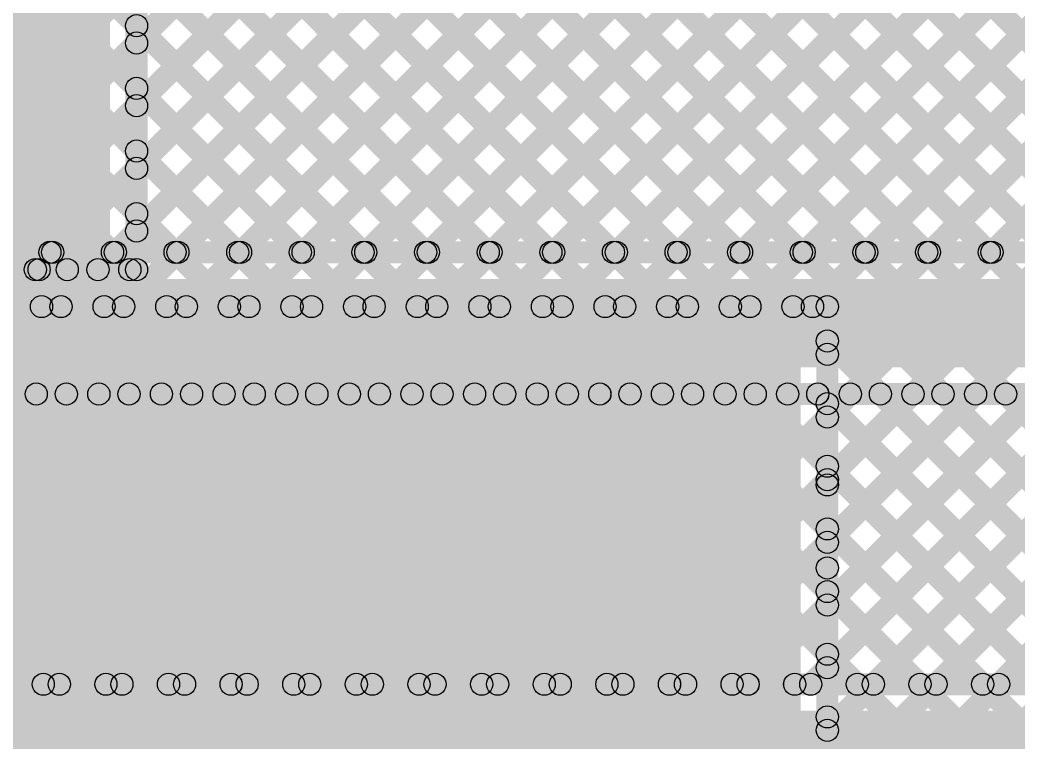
# Model space of a CAD drawing. Header units: millimetres. Extents: x -0.08 to 5.25, y -0.08 to 2.73.
# Drawn here: x 2.9723 to 3.4231, y 1.7229 to 2.0489 of the extents above; entities that cross this region are included whole.
import ezdxf

# ---------------------------------------------------------------- set-up
doc = ezdxf.new("R2010")
doc.units = ezdxf.units.MM
doc.header["$MEASUREMENT"] = 0
doc.layers.add('BottomLayer', color=5, linetype='Continuous')
doc.layers.add('TopLayer', color=1, linetype='Continuous')

msp = doc.modelspace()

# ---------------------------------------------------------------- hatches: boundary and pattern name
at = {"layer": 'BottomLayer'}
for points in [[(2.90886, 2.46646), (2.91593, 2.47354), (3.44193, 1.94754), (3.43486, 1.94046)], [(2.93715, 2.46646), (2.94422, 2.47354), (3.47022, 1.94754), (3.46315, 1.94046)], [(2.90951, 2.43753), (2.91658, 2.44461), (3.41365, 1.94754), (3.40658, 1.94046)], [(2.91865, 1.98161), (2.91158, 1.98868), (3.34381, 2.42091), (3.35088, 2.41384)], [(2.93279, 1.96746), (2.92572, 1.97454), (3.37209, 2.42091), (3.37917, 2.41384)], [(2.94693, 1.95332), (2.93986, 1.96039), (3.40038, 2.42091), (3.40745, 2.41384)], [(2.96236, 1.94046), (2.95529, 1.94754), (3.42866, 2.42091), (3.43573, 2.41384)], [(2.99064, 1.94046), (2.98357, 1.94754), (3.45695, 2.42091), (3.46402, 2.41384)], [(3.01893, 1.94046), (3.01186, 1.94754), (3.48523, 2.42091), (3.4923, 2.41384)], [(3.04721, 1.94046), (3.04014, 1.94754), (3.51352, 2.42091), (3.52059, 2.41384)], [(3.04634, 2.41384), (3.05341, 2.42091), (3.52679, 1.94754), (3.51972, 1.94046)], [(3.0755, 1.94046), (3.06843, 1.94754), (3.5418, 2.42091), (3.54887, 2.41384)], [(3.10378, 1.94046), (3.09671, 1.94754), (3.57008, 2.42091), (3.57716, 2.41384)], [(3.13207, 1.94046), (3.12499, 1.94754), (3.59837, 2.42091), (3.60544, 2.41384)], [(3.16035, 1.94046), (3.15328, 1.94754), (3.62665, 2.42091), (3.63372, 2.41384)], [(3.18863, 1.94046), (3.18156, 1.94754), (3.65494, 2.42091), (3.66201, 2.41384)], [(3.21692, 1.94046), (3.20985, 1.94754), (3.68322, 2.42091), (3.69029, 2.41384)], [(3.2452, 1.94046), (3.23813, 1.94754), (3.71151, 2.42091), (3.71858, 2.41384)], [(3.27349, 1.94046), (3.26642, 1.94754), (3.73979, 2.42091), (3.74686, 2.41384)], [(3.30177, 1.94046), (3.2947, 1.94754), (3.76807, 2.42091), (3.77515, 2.41384)], [(3.33006, 1.94046), (3.32298, 1.94754), (3.79636, 2.42091), (3.80343, 2.41384)], [(3.35834, 1.94046), (3.35127, 1.94754), (3.82464, 2.42091), (3.83171, 2.41384)], [(3.38662, 1.94046), (3.37955, 1.94754), (3.85293, 2.42091), (3.86, 2.41384)], [(3.41491, 1.94046), (3.40784, 1.94754), (3.88121, 2.42091), (3.88828, 2.41384)], [(2.90951, 2.40925), (2.91658, 2.41632), (3.38537, 1.94754), (3.37829, 1.94046)], [(3.01829, 2.4136), (3.02536, 2.42067), (3.4985, 1.94754), (3.49143, 1.94046)], [(2.90951, 2.38097), (2.91658, 2.38804), (3.35708, 1.94754), (3.35001, 1.94046)], [(3.021, 2.24119), (3.02808, 2.24826), (3.3288, 1.94754), (3.32173, 1.94046)], [(3.021, 2.2129), (3.02808, 2.21997), (3.30051, 1.94754), (3.29344, 1.94046)], [(3.021, 2.18462), (3.02808, 2.19169), (3.27223, 1.94754), (3.26516, 1.94046)], [(2.90951, 2.18298), (2.91658, 2.19005), (3.1591, 1.94754), (3.15202, 1.94046)], [(2.95074, 2.17004), (2.95781, 2.17711), (3.18738, 1.94754), (3.18031, 1.94046)], [(2.97902, 2.17004), (2.98609, 2.17711), (3.21566, 1.94754), (3.20859, 1.94046)], [(3.0073, 2.17004), (3.01438, 2.17711), (3.24395, 1.94754), (3.23688, 1.94046)], [(2.90951, 2.1547), (2.91658, 2.16177), (3.13081, 1.94754), (3.12374, 1.94046)], [(2.90951, 2.12641), (2.91658, 2.13348), (3.10253, 1.94754), (3.09546, 1.94046)], [(2.90951, 2.09813), (2.91658, 2.1052), (3.07424, 1.94754), (3.06717, 1.94046)], [(2.90951, 2.06984), (2.91658, 2.07691), (3.04596, 1.94754), (3.03889, 1.94046)], [(2.90951, 2.04156), (2.91658, 2.04863), (3.01767, 1.94754), (3.0106, 1.94046)], [(2.90951, 2.01327), (2.91658, 2.02035), (2.98939, 1.94754), (2.98232, 1.94046)], [(2.80051, 1.98085), (2.80758, 1.98792), (3.04297, 1.75254), (3.0359, 1.74546)], [(2.80051, 1.98085), (2.80758, 1.98792), (3.04297, 1.75254), (3.03589, 1.74546)], [(2.80051, 1.95257), (2.80758, 1.95964), (3.01468, 1.75254), (3.00761, 1.74546)], [(2.80051, 1.95257), (2.80758, 1.95964), (3.01468, 1.75254), (3.00761, 1.74546)], [(2.95626, 1.939), (2.95626, 1.949), (3.605, 1.949), (3.605, 1.939)], [(2.80051, 1.92428), (2.80758, 1.93136), (2.9864, 1.75254), (2.97933, 1.74546)], [(2.80051, 1.92428), (2.80758, 1.93135), (2.9864, 1.75254), (2.97933, 1.74546)], [(2.943, 1.892), (2.943, 1.932), (3.605, 1.932), (3.605, 1.892)], [(2.93239, 1.87726), (2.93946, 1.88433), (3.07125, 1.75254), (3.06418, 1.74546)], [(2.93239, 1.87726), (2.93946, 1.88433), (3.07125, 1.75254), (3.06418, 1.74546)], [(2.943, 1.875), (2.943, 1.885), (3.59175, 1.885), (3.59175, 1.875)], [(2.943, 1.875), (2.943, 1.885), (3.59175, 1.885), (3.59175, 1.875)], [(2.85221, 1.74546), (2.84514, 1.75254), (2.97614, 1.88354), (2.98321, 1.87646)], [(2.85221, 1.74546), (2.84514, 1.75254), (2.97614, 1.88354), (2.98321, 1.87646)], [(2.8805, 1.74546), (2.87342, 1.75254), (3.00442, 1.88354), (3.0115, 1.87646)], [(2.8805, 1.74546), (2.87343, 1.75254), (3.00443, 1.88354), (3.0115, 1.87646)], [(2.90878, 1.74546), (2.90171, 1.75254), (3.03271, 1.88354), (3.03978, 1.87646)], [(2.90878, 1.74546), (2.90171, 1.75254), (3.03271, 1.88354), (3.03978, 1.87646)], [(2.93707, 1.74546), (2.92999, 1.75254), (3.06099, 1.88354), (3.06807, 1.87646)], [(2.93706, 1.74546), (2.92999, 1.75254), (3.06099, 1.88354), (3.06806, 1.87646)], [(2.96535, 1.74546), (2.95828, 1.75254), (3.08928, 1.88354), (3.09635, 1.87646)], [(2.96535, 1.74546), (2.95828, 1.75254), (3.08928, 1.88354), (3.09635, 1.87646)], [(2.96146, 1.87646), (2.96853, 1.88354), (3.09953, 1.75254), (3.09246, 1.74546)], [(2.96147, 1.87646), (2.96854, 1.88354), (3.09954, 1.75254), (3.09247, 1.74546)], [(2.99363, 1.74546), (2.98656, 1.75254), (3.11756, 1.88354), (3.12463, 1.87646)], [(2.99363, 1.74546), (2.98656, 1.75254), (3.11756, 1.88354), (3.12463, 1.87646)], [(2.98975, 1.87646), (2.99682, 1.88354), (3.12782, 1.75254), (3.12075, 1.74546)], [(2.98975, 1.87646), (2.99682, 1.88354), (3.12782, 1.75254), (3.12075, 1.74546)], [(3.02192, 1.74546), (3.01485, 1.75254), (3.14585, 1.88354), (3.15292, 1.87646)], [(3.02192, 1.74546), (3.01485, 1.75254), (3.14585, 1.88354), (3.15292, 1.87646)], [(3.01803, 1.87646), (3.02511, 1.88354), (3.15611, 1.75254), (3.14903, 1.74546)], [(3.01803, 1.87646), (3.0251, 1.88354), (3.1561, 1.75254), (3.14903, 1.74546)], [(3.0502, 1.74546), (3.04313, 1.75254), (3.17413, 1.88354), (3.1812, 1.87646)], [(3.0502, 1.74546), (3.04313, 1.75254), (3.17413, 1.88354), (3.1812, 1.87646)], [(3.04632, 1.87646), (3.05339, 1.88354), (3.18439, 1.75254), (3.17732, 1.74546)], [(3.04632, 1.87646), (3.05339, 1.88354), (3.18439, 1.75254), (3.17732, 1.74546)], [(3.07849, 1.74546), (3.07141, 1.75254), (3.20241, 1.88354), (3.20949, 1.87646)], [(3.07849, 1.74546), (3.07142, 1.75254), (3.20242, 1.88354), (3.20949, 1.87646)], [(3.0746, 1.87646), (3.08167, 1.88354), (3.21267, 1.75254), (3.2056, 1.74546)], [(3.0746, 1.87646), (3.08167, 1.88354), (3.21267, 1.75254), (3.2056, 1.74546)], [(3.10677, 1.74546), (3.0997, 1.75254), (3.2307, 1.88354), (3.23777, 1.87646)], [(3.10677, 1.74546), (3.0997, 1.75254), (3.2307, 1.88354), (3.23777, 1.87646)], [(3.10288, 1.87646), (3.10996, 1.88354), (3.24096, 1.75254), (3.23388, 1.74546)], [(3.10289, 1.87646), (3.10996, 1.88354), (3.24096, 1.75254), (3.23389, 1.74546)], [(3.13506, 1.74546), (3.12798, 1.75254), (3.25898, 1.88354), (3.26606, 1.87646)], [(3.13505, 1.74546), (3.12798, 1.75254), (3.25898, 1.88354), (3.26605, 1.87646)], [(3.13117, 1.87646), (3.13824, 1.88354), (3.26924, 1.75254), (3.26217, 1.74546)], [(3.13117, 1.87646), (3.13824, 1.88354), (3.26924, 1.75254), (3.26217, 1.74546)], [(3.16334, 1.74546), (3.15627, 1.75254), (3.28727, 1.88354), (3.29434, 1.87646)], [(3.16334, 1.74546), (3.15627, 1.75254), (3.28727, 1.88354), (3.29434, 1.87646)], [(3.15945, 1.87646), (3.16652, 1.88354), (3.29752, 1.75254), (3.29045, 1.74546)], [(3.15946, 1.87646), (3.16653, 1.88354), (3.29753, 1.75254), (3.29046, 1.74546)], [(3.19162, 1.74546), (3.18455, 1.75254), (3.31555, 1.88354), (3.32262, 1.87646)], [(3.19162, 1.74546), (3.18455, 1.75254), (3.31555, 1.88354), (3.32262, 1.87646)], [(3.18774, 1.87646), (3.19481, 1.88354), (3.32581, 1.75254), (3.31874, 1.74546)], [(3.18774, 1.87646), (3.19481, 1.88354), (3.32581, 1.75254), (3.31874, 1.74546)], [(3.21991, 1.74546), (3.21284, 1.75254), (3.34384, 1.88354), (3.35091, 1.87646)], [(3.21991, 1.74546), (3.21284, 1.75254), (3.34384, 1.88354), (3.35091, 1.87646)], [(3.21602, 1.87646), (3.2231, 1.88354), (3.3541, 1.75254), (3.34702, 1.74546)], [(3.21602, 1.87646), (3.22309, 1.88354), (3.35409, 1.75254), (3.34702, 1.74546)], [(3.24819, 1.74546), (3.24112, 1.75254), (3.37212, 1.88354), (3.37919, 1.87646)], [(3.24819, 1.74546), (3.24112, 1.75254), (3.37212, 1.88354), (3.37919, 1.87646)], [(3.24431, 1.87646), (3.25138, 1.88354), (3.38238, 1.75254), (3.37531, 1.74546)], [(3.24431, 1.87646), (3.25138, 1.88354), (3.38238, 1.75254), (3.37531, 1.74546)], [(3.27648, 1.74546), (3.2694, 1.75254), (3.4004, 1.88354), (3.40748, 1.87646)], [(3.27648, 1.74546), (3.26941, 1.75254), (3.40041, 1.88354), (3.40748, 1.87646)], [(3.27259, 1.87646), (3.27966, 1.88354), (3.41066, 1.75254), (3.40359, 1.74546)], [(3.27259, 1.87646), (3.27966, 1.88354), (3.41066, 1.75254), (3.40359, 1.74546)], [(3.30476, 1.74546), (3.29769, 1.75254), (3.42869, 1.88354), (3.43576, 1.87646)], [(3.30476, 1.74546), (3.29769, 1.75254), (3.42869, 1.88354), (3.43576, 1.87646)], [(3.30087, 1.87646), (3.30795, 1.88354), (3.43895, 1.75254), (3.43187, 1.74546)], [(3.30088, 1.87646), (3.30795, 1.88354), (3.43895, 1.75254), (3.43188, 1.74546)], [(3.33305, 1.74546), (3.32597, 1.75254), (3.45697, 1.88354), (3.46405, 1.87646)], [(3.33304, 1.74546), (3.32597, 1.75254), (3.45697, 1.88354), (3.46404, 1.87646)], [(3.32916, 1.87646), (3.33623, 1.88354), (3.88723, 1.33254), (3.88016, 1.32546)], [(3.32916, 1.87646), (3.33623, 1.88354), (3.67454, 1.54523), (3.66746, 1.53816)], [(3.36133, 1.74546), (3.35426, 1.75254), (3.48526, 1.88354), (3.49233, 1.87646)], [(3.36133, 1.74546), (3.35426, 1.75254), (3.48526, 1.88354), (3.49233, 1.87646)], [(3.35744, 1.87646), (3.36451, 1.88354), (3.91551, 1.33254), (3.90844, 1.32546)], [(3.35744, 1.87646), (3.36451, 1.88354), (3.67454, 1.57351), (3.66746, 1.56644)], [(3.38961, 1.74546), (3.38254, 1.75254), (3.51354, 1.88354), (3.52061, 1.87646)], [(3.38961, 1.74546), (3.38254, 1.75254), (3.51354, 1.88354), (3.52061, 1.87646)], [(3.38573, 1.87646), (3.3928, 1.88354), (3.9438, 1.33254), (3.93673, 1.32546)], [(3.38573, 1.87646), (3.3928, 1.88354), (3.67454, 1.6018), (3.66746, 1.59473)], [(3.4179, 1.74546), (3.41083, 1.75254), (3.54183, 1.88354), (3.5489, 1.87646)], [(3.4179, 1.74546), (3.41083, 1.75254), (3.54183, 1.88354), (3.5489, 1.87646)], [(3.41401, 1.87646), (3.42108, 1.88354), (3.66319, 1.64142), (3.65612, 1.63435)], [(3.41401, 1.87646), (3.42108, 1.88354), (3.66319, 1.64142), (3.65612, 1.63435)], [(2.042, 1.744), (2.042, 1.754), (3.444, 1.754), (3.444, 1.744)], [(2.042, 1.744), (2.042, 1.754), (3.444, 1.754), (3.444, 1.744)], [(2.042, 1.697), (2.042, 1.737), (3.444, 1.737), (3.444, 1.697)]]:
    msp.add_hatch(color=5, dxfattribs=at).paths.add_polyline_path(points)
h = msp.add_hatch(color=5, dxfattribs=at)
edge = h.paths.add_edge_path()
edge.add_arc((2.98585, 1.944), 0.005, 0, 360)
h = msp.add_hatch(color=5, dxfattribs=at)
edge = h.paths.add_edge_path()
edge.add_arc((2.98711, 1.944), 0.005, 0, 360)
h = msp.add_hatch(color=5, dxfattribs=at)
edge = h.paths.add_edge_path()
edge.add_arc((3.01414, 1.944), 0.005, 0, 360)
h = msp.add_hatch(color=5, dxfattribs=at)
edge = h.paths.add_edge_path()
edge.add_arc((3.01539, 1.944), 0.005, 0, 360)
h = msp.add_hatch(color=5, dxfattribs=at)
edge = h.paths.add_edge_path()
edge.add_arc((3.04242, 1.944), 0.005, 0, 360)
h = msp.add_hatch(color=5, dxfattribs=at)
edge = h.paths.add_edge_path()
edge.add_arc((3.04368, 1.944), 0.005, 0, 360)
h = msp.add_hatch(color=5, dxfattribs=at)
edge = h.paths.add_edge_path()
edge.add_arc((3.07071, 1.944), 0.005, 0, 360)
h = msp.add_hatch(color=5, dxfattribs=at)
edge = h.paths.add_edge_path()
edge.add_arc((3.07196, 1.944), 0.005, 0, 360)
h = msp.add_hatch(color=5, dxfattribs=at)
edge = h.paths.add_edge_path()
edge.add_arc((3.09899, 1.944), 0.005, 0, 360)
h = msp.add_hatch(color=5, dxfattribs=at)
edge = h.paths.add_edge_path()
edge.add_arc((3.10025, 1.944), 0.005, 0, 360)
h = msp.add_hatch(color=5, dxfattribs=at)
edge = h.paths.add_edge_path()
edge.add_arc((3.12728, 1.944), 0.005, 0, 360)
h = msp.add_hatch(color=5, dxfattribs=at)
edge = h.paths.add_edge_path()
edge.add_arc((3.12853, 1.944), 0.005, 0, 360)
h = msp.add_hatch(color=5, dxfattribs=at)
edge = h.paths.add_edge_path()
edge.add_arc((3.15556, 1.944), 0.005, 0, 360)
h = msp.add_hatch(color=5, dxfattribs=at)
edge = h.paths.add_edge_path()
edge.add_arc((3.15681, 1.944), 0.005, 0, 360)
h = msp.add_hatch(color=5, dxfattribs=at)
edge = h.paths.add_edge_path()
edge.add_arc((3.18384, 1.944), 0.005, 0, 360)
h = msp.add_hatch(color=5, dxfattribs=at)
edge = h.paths.add_edge_path()
edge.add_arc((3.1851, 1.944), 0.005, 0, 360)
h = msp.add_hatch(color=5, dxfattribs=at)
edge = h.paths.add_edge_path()
edge.add_arc((3.21213, 1.944), 0.005, 0, 360)
h = msp.add_hatch(color=5, dxfattribs=at)
edge = h.paths.add_edge_path()
edge.add_arc((3.21338, 1.944), 0.005, 0, 360)
h = msp.add_hatch(color=5, dxfattribs=at)
edge = h.paths.add_edge_path()
edge.add_arc((3.24041, 1.944), 0.005, 0, 360)
h = msp.add_hatch(color=5, dxfattribs=at)
edge = h.paths.add_edge_path()
edge.add_arc((3.24167, 1.944), 0.005, 0, 360)
h = msp.add_hatch(color=5, dxfattribs=at)
edge = h.paths.add_edge_path()
edge.add_arc((3.2687, 1.944), 0.005, 0, 360)
h = msp.add_hatch(color=5, dxfattribs=at)
edge = h.paths.add_edge_path()
edge.add_arc((3.26995, 1.944), 0.005, 0, 360)
h = msp.add_hatch(color=5, dxfattribs=at)
edge = h.paths.add_edge_path()
edge.add_arc((3.29698, 1.944), 0.005, 0, 360)
h = msp.add_hatch(color=5, dxfattribs=at)
edge = h.paths.add_edge_path()
edge.add_arc((3.29824, 1.944), 0.005, 0, 360)
h = msp.add_hatch(color=5, dxfattribs=at)
edge = h.paths.add_edge_path()
edge.add_arc((3.32526, 1.944), 0.005, 0, 360)
h = msp.add_hatch(color=5, dxfattribs=at)
edge = h.paths.add_edge_path()
edge.add_arc((3.32652, 1.944), 0.005, 0, 360)
h = msp.add_hatch(color=5, dxfattribs=at)
edge = h.paths.add_edge_path()
edge.add_arc((3.35355, 1.944), 0.005, 0, 360)
h = msp.add_hatch(color=5, dxfattribs=at)
edge = h.paths.add_edge_path()
edge.add_arc((3.3548, 1.944), 0.005, 0, 360)
h = msp.add_hatch(color=5, dxfattribs=at)
edge = h.paths.add_edge_path()
edge.add_arc((3.38183, 1.944), 0.005, 0, 360)
h = msp.add_hatch(color=5, dxfattribs=at)
edge = h.paths.add_edge_path()
edge.add_arc((3.38309, 1.944), 0.005, 0, 360)
h = msp.add_hatch(color=5, dxfattribs=at)
edge = h.paths.add_edge_path()
edge.add_arc((3.41011, 1.944), 0.005, 0, 360)
h = msp.add_hatch(color=5, dxfattribs=at)
edge = h.paths.add_edge_path()
edge.add_arc((3.41137, 1.944), 0.005, 0, 360)
h = msp.add_hatch(color=5, dxfattribs=at)
edge = h.paths.add_edge_path()
edge.add_arc((2.97968, 1.88), 0.005, 0, 360)
h = msp.add_hatch(color=5, dxfattribs=at)
edge = h.paths.add_edge_path()
edge.add_arc((2.97968, 1.88), 0.005, 0, 360)
h = msp.add_hatch(color=5, dxfattribs=at)
edge = h.paths.add_edge_path()
edge.add_arc((2.99329, 1.88), 0.005, 0, 360)
h = msp.add_hatch(color=5, dxfattribs=at)
edge = h.paths.add_edge_path()
edge.add_arc((2.99328, 1.88), 0.005, 0, 360)
h = msp.add_hatch(color=5, dxfattribs=at)
edge = h.paths.add_edge_path()
edge.add_arc((3.00796, 1.88), 0.005, 0, 360)
h = msp.add_hatch(color=5, dxfattribs=at)
edge = h.paths.add_edge_path()
edge.add_arc((3.00796, 1.88), 0.005, 0, 360)
h = msp.add_hatch(color=5, dxfattribs=at)
edge = h.paths.add_edge_path()
edge.add_arc((3.02157, 1.88), 0.005, 0, 360)
h = msp.add_hatch(color=5, dxfattribs=at)
edge = h.paths.add_edge_path()
edge.add_arc((3.02157, 1.88), 0.005, 0, 360)
h = msp.add_hatch(color=5, dxfattribs=at)
edge = h.paths.add_edge_path()
edge.add_arc((3.03625, 1.88), 0.005, 0, 360)
h = msp.add_hatch(color=5, dxfattribs=at)
edge = h.paths.add_edge_path()
edge.add_arc((3.03624, 1.88), 0.005, 0, 360)
h = msp.add_hatch(color=5, dxfattribs=at)
edge = h.paths.add_edge_path()
edge.add_arc((3.04985, 1.88), 0.005, 0, 360)
h = msp.add_hatch(color=5, dxfattribs=at)
edge = h.paths.add_edge_path()
edge.add_arc((3.04985, 1.88), 0.005, 0, 360)
h = msp.add_hatch(color=5, dxfattribs=at)
edge = h.paths.add_edge_path()
edge.add_arc((3.06453, 1.88), 0.005, 0, 360)
h = msp.add_hatch(color=5, dxfattribs=at)
edge = h.paths.add_edge_path()
edge.add_arc((3.06453, 1.88), 0.005, 0, 360)
h = msp.add_hatch(color=5, dxfattribs=at)
edge = h.paths.add_edge_path()
edge.add_arc((3.07814, 1.88), 0.005, 0, 360)
h = msp.add_hatch(color=5, dxfattribs=at)
edge = h.paths.add_edge_path()
edge.add_arc((3.07814, 1.88), 0.005, 0, 360)
h = msp.add_hatch(color=5, dxfattribs=at)
edge = h.paths.add_edge_path()
edge.add_arc((3.09281, 1.88), 0.005, 0, 360)
h = msp.add_hatch(color=5, dxfattribs=at)
edge = h.paths.add_edge_path()
edge.add_arc((3.09281, 1.88), 0.005, 0, 360)
h = msp.add_hatch(color=5, dxfattribs=at)
edge = h.paths.add_edge_path()
edge.add_arc((3.10642, 1.88), 0.005, 0, 360)
h = msp.add_hatch(color=5, dxfattribs=at)
edge = h.paths.add_edge_path()
edge.add_arc((3.10642, 1.88), 0.005, 0, 360)
h = msp.add_hatch(color=5, dxfattribs=at)
edge = h.paths.add_edge_path()
edge.add_arc((3.1211, 1.88), 0.005, 0, 360)
h = msp.add_hatch(color=5, dxfattribs=at)
edge = h.paths.add_edge_path()
edge.add_arc((3.1211, 1.88), 0.005, 0, 360)
h = msp.add_hatch(color=5, dxfattribs=at)
edge = h.paths.add_edge_path()
edge.add_arc((3.1347, 1.88), 0.005, 0, 360)
h = msp.add_hatch(color=5, dxfattribs=at)
edge = h.paths.add_edge_path()
edge.add_arc((3.13471, 1.88), 0.005, 0, 360)
h = msp.add_hatch(color=5, dxfattribs=at)
edge = h.paths.add_edge_path()
edge.add_arc((3.14938, 1.88), 0.005, 0, 360)
h = msp.add_hatch(color=5, dxfattribs=at)
edge = h.paths.add_edge_path()
edge.add_arc((3.14938, 1.88), 0.005, 0, 360)
h = msp.add_hatch(color=5, dxfattribs=at)
edge = h.paths.add_edge_path()
edge.add_arc((3.16299, 1.88), 0.005, 0, 360)
h = msp.add_hatch(color=5, dxfattribs=at)
edge = h.paths.add_edge_path()
edge.add_arc((3.16299, 1.88), 0.005, 0, 360)
h = msp.add_hatch(color=5, dxfattribs=at)
edge = h.paths.add_edge_path()
edge.add_arc((3.17767, 1.88), 0.005, 0, 360)
h = msp.add_hatch(color=5, dxfattribs=at)
edge = h.paths.add_edge_path()
edge.add_arc((3.17767, 1.88), 0.005, 0, 360)
h = msp.add_hatch(color=5, dxfattribs=at)
edge = h.paths.add_edge_path()
edge.add_arc((3.19128, 1.88), 0.005, 0, 360)
h = msp.add_hatch(color=5, dxfattribs=at)
edge = h.paths.add_edge_path()
edge.add_arc((3.19127, 1.88), 0.005, 0, 360)
h = msp.add_hatch(color=5, dxfattribs=at)
edge = h.paths.add_edge_path()
edge.add_arc((3.20595, 1.88), 0.005, 0, 360)
h = msp.add_hatch(color=5, dxfattribs=at)
edge = h.paths.add_edge_path()
edge.add_arc((3.20595, 1.88), 0.005, 0, 360)
h = msp.add_hatch(color=5, dxfattribs=at)
edge = h.paths.add_edge_path()
edge.add_arc((3.21956, 1.88), 0.005, 0, 360)
h = msp.add_hatch(color=5, dxfattribs=at)
edge = h.paths.add_edge_path()
edge.add_arc((3.21956, 1.88), 0.005, 0, 360)
h = msp.add_hatch(color=5, dxfattribs=at)
edge = h.paths.add_edge_path()
edge.add_arc((3.23424, 1.88), 0.005, 0, 360)
h = msp.add_hatch(color=5, dxfattribs=at)
edge = h.paths.add_edge_path()
edge.add_arc((3.23423, 1.88), 0.005, 0, 360)
h = msp.add_hatch(color=5, dxfattribs=at)
edge = h.paths.add_edge_path()
edge.add_arc((3.24784, 1.88), 0.005, 0, 360)
h = msp.add_hatch(color=5, dxfattribs=at)
edge = h.paths.add_edge_path()
edge.add_arc((3.24784, 1.88), 0.005, 0, 360)
h = msp.add_hatch(color=5, dxfattribs=at)
edge = h.paths.add_edge_path()
edge.add_arc((3.26252, 1.88), 0.005, 0, 360)
h = msp.add_hatch(color=5, dxfattribs=at)
edge = h.paths.add_edge_path()
edge.add_arc((3.26252, 1.88), 0.005, 0, 360)
h = msp.add_hatch(color=5, dxfattribs=at)
edge = h.paths.add_edge_path()
edge.add_arc((3.27613, 1.88), 0.005, 0, 360)
h = msp.add_hatch(color=5, dxfattribs=at)
edge = h.paths.add_edge_path()
edge.add_arc((3.27613, 1.88), 0.005, 0, 360)
h = msp.add_hatch(color=5, dxfattribs=at)
edge = h.paths.add_edge_path()
edge.add_arc((3.2908, 1.88), 0.005, 0, 360)
h = msp.add_hatch(color=5, dxfattribs=at)
edge = h.paths.add_edge_path()
edge.add_arc((3.2908, 1.88), 0.005, 0, 360)
h = msp.add_hatch(color=5, dxfattribs=at)
edge = h.paths.add_edge_path()
edge.add_arc((3.30441, 1.88), 0.005, 0, 360)
h = msp.add_hatch(color=5, dxfattribs=at)
edge = h.paths.add_edge_path()
edge.add_arc((3.30441, 1.88), 0.005, 0, 360)
h = msp.add_hatch(color=5, dxfattribs=at)
edge = h.paths.add_edge_path()
edge.add_arc((3.31909, 1.88), 0.005, 0, 360)
h = msp.add_hatch(color=5, dxfattribs=at)
edge = h.paths.add_edge_path()
edge.add_arc((3.31909, 1.88), 0.005, 0, 360)
h = msp.add_hatch(color=5, dxfattribs=at)
edge = h.paths.add_edge_path()
edge.add_arc((3.33269, 1.88), 0.005, 0, 360)
h = msp.add_hatch(color=5, dxfattribs=at)
edge = h.paths.add_edge_path()
edge.add_arc((3.3327, 1.88), 0.005, 0, 360)
h = msp.add_hatch(color=5, dxfattribs=at)
edge = h.paths.add_edge_path()
edge.add_arc((3.34737, 1.88), 0.005, 0, 360)
h = msp.add_hatch(color=5, dxfattribs=at)
edge = h.paths.add_edge_path()
edge.add_arc((3.34737, 1.88), 0.005, 0, 360)
h = msp.add_hatch(color=5, dxfattribs=at)
edge = h.paths.add_edge_path()
edge.add_arc((3.36098, 1.88), 0.005, 0, 360)
h = msp.add_hatch(color=5, dxfattribs=at)
edge = h.paths.add_edge_path()
edge.add_arc((3.36098, 1.88), 0.005, 0, 360)
h = msp.add_hatch(color=5, dxfattribs=at)
edge = h.paths.add_edge_path()
edge.add_arc((3.37566, 1.88), 0.005, 0, 360)
h = msp.add_hatch(color=5, dxfattribs=at)
edge = h.paths.add_edge_path()
edge.add_arc((3.37566, 1.88), 0.005, 0, 360)
h = msp.add_hatch(color=5, dxfattribs=at)
edge = h.paths.add_edge_path()
edge.add_arc((3.38926, 1.88), 0.005, 0, 360)
h = msp.add_hatch(color=5, dxfattribs=at)
edge = h.paths.add_edge_path()
edge.add_arc((3.38926, 1.88), 0.005, 0, 360)
h = msp.add_hatch(color=5, dxfattribs=at)
edge = h.paths.add_edge_path()
edge.add_arc((3.40394, 1.88), 0.005, 0, 360)
h = msp.add_hatch(color=5, dxfattribs=at)
edge = h.paths.add_edge_path()
edge.add_arc((3.40394, 1.88), 0.005, 0, 360)
h = msp.add_hatch(color=5, dxfattribs=at)
edge = h.paths.add_edge_path()
edge.add_arc((3.41755, 1.88), 0.005, 0, 360)
h = msp.add_hatch(color=5, dxfattribs=at)
edge = h.paths.add_edge_path()
edge.add_arc((3.41755, 1.88), 0.005, 0, 360)
h = msp.add_hatch(color=5, dxfattribs=at)
edge = h.paths.add_edge_path()
edge.add_arc((2.98286, 1.749), 0.005, 0, 360)
h = msp.add_hatch(color=5, dxfattribs=at)
edge = h.paths.add_edge_path()
edge.add_arc((2.98286, 1.749), 0.005, 0, 360)
h = msp.add_hatch(color=5, dxfattribs=at)
edge = h.paths.add_edge_path()
edge.add_arc((2.9901, 1.749), 0.005, 0, 360)
h = msp.add_hatch(color=5, dxfattribs=at)
edge = h.paths.add_edge_path()
edge.add_arc((2.9901, 1.749), 0.005, 0, 360)
h = msp.add_hatch(color=5, dxfattribs=at)
edge = h.paths.add_edge_path()
edge.add_arc((3.01115, 1.749), 0.005, 0, 360)
h = msp.add_hatch(color=5, dxfattribs=at)
edge = h.paths.add_edge_path()
edge.add_arc((3.01115, 1.749), 0.005, 0, 360)
h = msp.add_hatch(color=5, dxfattribs=at)
edge = h.paths.add_edge_path()
edge.add_arc((3.01838, 1.749), 0.005, 0, 360)
h = msp.add_hatch(color=5, dxfattribs=at)
edge = h.paths.add_edge_path()
edge.add_arc((3.01838, 1.749), 0.005, 0, 360)
h = msp.add_hatch(color=5, dxfattribs=at)
edge = h.paths.add_edge_path()
edge.add_arc((3.03943, 1.749), 0.005, 0, 360)
h = msp.add_hatch(color=5, dxfattribs=at)
edge = h.paths.add_edge_path()
edge.add_arc((3.03943, 1.749), 0.005, 0, 360)
h = msp.add_hatch(color=5, dxfattribs=at)
edge = h.paths.add_edge_path()
edge.add_arc((3.04667, 1.749), 0.005, 0, 360)
h = msp.add_hatch(color=5, dxfattribs=at)
edge = h.paths.add_edge_path()
edge.add_arc((3.04667, 1.749), 0.005, 0, 360)
h = msp.add_hatch(color=5, dxfattribs=at)
edge = h.paths.add_edge_path()
edge.add_arc((3.06771, 1.749), 0.005, 0, 360)
h = msp.add_hatch(color=5, dxfattribs=at)
edge = h.paths.add_edge_path()
edge.add_arc((3.06772, 1.749), 0.005, 0, 360)
h = msp.add_hatch(color=5, dxfattribs=at)
edge = h.paths.add_edge_path()
edge.add_arc((3.07495, 1.749), 0.005, 0, 360)
h = msp.add_hatch(color=5, dxfattribs=at)
edge = h.paths.add_edge_path()
edge.add_arc((3.07495, 1.749), 0.005, 0, 360)
h = msp.add_hatch(color=5, dxfattribs=at)
edge = h.paths.add_edge_path()
edge.add_arc((3.096, 1.749), 0.005, 0, 360)
h = msp.add_hatch(color=5, dxfattribs=at)
edge = h.paths.add_edge_path()
edge.add_arc((3.096, 1.749), 0.005, 0, 360)
h = msp.add_hatch(color=5, dxfattribs=at)
edge = h.paths.add_edge_path()
edge.add_arc((3.10324, 1.749), 0.005, 0, 360)
h = msp.add_hatch(color=5, dxfattribs=at)
edge = h.paths.add_edge_path()
edge.add_arc((3.10323, 1.749), 0.005, 0, 360)
h = msp.add_hatch(color=5, dxfattribs=at)
edge = h.paths.add_edge_path()
edge.add_arc((3.12429, 1.749), 0.005, 0, 360)
h = msp.add_hatch(color=5, dxfattribs=at)
edge = h.paths.add_edge_path()
edge.add_arc((3.12428, 1.749), 0.005, 0, 360)
h = msp.add_hatch(color=5, dxfattribs=at)
edge = h.paths.add_edge_path()
edge.add_arc((3.13152, 1.749), 0.005, 0, 360)
h = msp.add_hatch(color=5, dxfattribs=at)
edge = h.paths.add_edge_path()
edge.add_arc((3.13152, 1.749), 0.005, 0, 360)
h = msp.add_hatch(color=5, dxfattribs=at)
edge = h.paths.add_edge_path()
edge.add_arc((3.15257, 1.749), 0.005, 0, 360)
h = msp.add_hatch(color=5, dxfattribs=at)
edge = h.paths.add_edge_path()
edge.add_arc((3.15257, 1.749), 0.005, 0, 360)
h = msp.add_hatch(color=5, dxfattribs=at)
edge = h.paths.add_edge_path()
edge.add_arc((3.1598, 1.749), 0.005, 0, 360)
h = msp.add_hatch(color=5, dxfattribs=at)
edge = h.paths.add_edge_path()
edge.add_arc((3.1598, 1.749), 0.005, 0, 360)
h = msp.add_hatch(color=5, dxfattribs=at)
edge = h.paths.add_edge_path()
edge.add_arc((3.18085, 1.749), 0.005, 0, 360)
h = msp.add_hatch(color=5, dxfattribs=at)
edge = h.paths.add_edge_path()
edge.add_arc((3.18085, 1.749), 0.005, 0, 360)
h = msp.add_hatch(color=5, dxfattribs=at)
edge = h.paths.add_edge_path()
edge.add_arc((3.18809, 1.749), 0.005, 0, 360)
h = msp.add_hatch(color=5, dxfattribs=at)
edge = h.paths.add_edge_path()
edge.add_arc((3.18809, 1.749), 0.005, 0, 360)
h = msp.add_hatch(color=5, dxfattribs=at)
edge = h.paths.add_edge_path()
edge.add_arc((3.20914, 1.749), 0.005, 0, 360)
h = msp.add_hatch(color=5, dxfattribs=at)
edge = h.paths.add_edge_path()
edge.add_arc((3.20914, 1.749), 0.005, 0, 360)
h = msp.add_hatch(color=5, dxfattribs=at)
edge = h.paths.add_edge_path()
edge.add_arc((3.21637, 1.749), 0.005, 0, 360)
h = msp.add_hatch(color=5, dxfattribs=at)
edge = h.paths.add_edge_path()
edge.add_arc((3.21637, 1.749), 0.005, 0, 360)
h = msp.add_hatch(color=5, dxfattribs=at)
edge = h.paths.add_edge_path()
edge.add_arc((3.23742, 1.749), 0.005, 0, 360)
h = msp.add_hatch(color=5, dxfattribs=at)
edge = h.paths.add_edge_path()
edge.add_arc((3.23742, 1.749), 0.005, 0, 360)
h = msp.add_hatch(color=5, dxfattribs=at)
edge = h.paths.add_edge_path()
edge.add_arc((3.24466, 1.749), 0.005, 0, 360)
h = msp.add_hatch(color=5, dxfattribs=at)
edge = h.paths.add_edge_path()
edge.add_arc((3.24466, 1.749), 0.005, 0, 360)
h = msp.add_hatch(color=5, dxfattribs=at)
edge = h.paths.add_edge_path()
edge.add_arc((3.2657, 1.749), 0.005, 0, 360)
h = msp.add_hatch(color=5, dxfattribs=at)
edge = h.paths.add_edge_path()
edge.add_arc((3.26571, 1.749), 0.005, 0, 360)
h = msp.add_hatch(color=5, dxfattribs=at)
edge = h.paths.add_edge_path()
edge.add_arc((3.27294, 1.749), 0.005, 0, 360)
h = msp.add_hatch(color=5, dxfattribs=at)
edge = h.paths.add_edge_path()
edge.add_arc((3.27294, 1.749), 0.005, 0, 360)
h = msp.add_hatch(color=5, dxfattribs=at)
edge = h.paths.add_edge_path()
edge.add_arc((3.29399, 1.749), 0.005, 0, 360)
h = msp.add_hatch(color=5, dxfattribs=at)
edge = h.paths.add_edge_path()
edge.add_arc((3.29399, 1.749), 0.005, 0, 360)
h = msp.add_hatch(color=5, dxfattribs=at)
edge = h.paths.add_edge_path()
edge.add_arc((3.30123, 1.749), 0.005, 0, 360)
h = msp.add_hatch(color=5, dxfattribs=at)
edge = h.paths.add_edge_path()
edge.add_arc((3.30122, 1.749), 0.005, 0, 360)
h = msp.add_hatch(color=5, dxfattribs=at)
edge = h.paths.add_edge_path()
edge.add_arc((3.32228, 1.749), 0.005, 0, 360)
h = msp.add_hatch(color=5, dxfattribs=at)
edge = h.paths.add_edge_path()
edge.add_arc((3.32227, 1.749), 0.005, 0, 360)
h = msp.add_hatch(color=5, dxfattribs=at)
edge = h.paths.add_edge_path()
edge.add_arc((3.32951, 1.749), 0.005, 0, 360)
h = msp.add_hatch(color=5, dxfattribs=at)
edge = h.paths.add_edge_path()
edge.add_arc((3.32951, 1.749), 0.005, 0, 360)
h = msp.add_hatch(color=5, dxfattribs=at)
edge = h.paths.add_edge_path()
edge.add_arc((3.35056, 1.749), 0.005, 0, 360)
h = msp.add_hatch(color=5, dxfattribs=at)
edge = h.paths.add_edge_path()
edge.add_arc((3.35056, 1.749), 0.005, 0, 360)
h = msp.add_hatch(color=5, dxfattribs=at)
edge = h.paths.add_edge_path()
edge.add_arc((3.35779, 1.749), 0.005, 0, 360)
h = msp.add_hatch(color=5, dxfattribs=at)
edge = h.paths.add_edge_path()
edge.add_arc((3.35779, 1.749), 0.005, 0, 360)
h = msp.add_hatch(color=5, dxfattribs=at)
edge = h.paths.add_edge_path()
edge.add_arc((3.37884, 1.749), 0.005, 0, 360)
h = msp.add_hatch(color=5, dxfattribs=at)
edge = h.paths.add_edge_path()
edge.add_arc((3.37884, 1.749), 0.005, 0, 360)
h = msp.add_hatch(color=5, dxfattribs=at)
edge = h.paths.add_edge_path()
edge.add_arc((3.38608, 1.749), 0.005, 0, 360)
h = msp.add_hatch(color=5, dxfattribs=at)
edge = h.paths.add_edge_path()
edge.add_arc((3.38608, 1.749), 0.005, 0, 360)
h = msp.add_hatch(color=5, dxfattribs=at)
edge = h.paths.add_edge_path()
edge.add_arc((3.40713, 1.749), 0.005, 0, 360)
h = msp.add_hatch(color=5, dxfattribs=at)
edge = h.paths.add_edge_path()
edge.add_arc((3.40713, 1.749), 0.005, 0, 360)
h = msp.add_hatch(color=5, dxfattribs=at)
edge = h.paths.add_edge_path()
edge.add_arc((3.41436, 1.749), 0.005, 0, 360)
h = msp.add_hatch(color=5, dxfattribs=at)
edge = h.paths.add_edge_path()
edge.add_arc((3.41436, 1.749), 0.005, 0, 360)
at = {"layer": 'TopLayer'}
for points in [[(2.91101, 2.37946), (2.91808, 2.38654), (3.58354, 1.72108), (3.57646, 1.71401)], [(2.93929, 2.37946), (2.94637, 2.38654), (3.58354, 1.74937), (3.57646, 1.74229)], [(2.96758, 2.37946), (2.97465, 2.38654), (3.58354, 1.77765), (3.57646, 1.77058)], [(2.99586, 2.37946), (3.00293, 2.38654), (3.58354, 1.80593), (3.57646, 1.79886)], [(3.02415, 2.37946), (3.03122, 2.38654), (3.58454, 1.83322), (3.57746, 1.82615)], [(3.05243, 2.37946), (3.0595, 2.38654), (3.58454, 1.8615), (3.57746, 1.85443)], [(3.08072, 2.37946), (3.08779, 2.38654), (3.58454, 1.88979), (3.57746, 1.88272)], [(3.02854, 2.03493), (3.02146, 2.042), (3.24697, 2.2675), (3.25404, 2.26043)], [(3.03, 1.93618), (3.02, 1.93618), (3.02, 2.262), (3.03, 2.262)], [(2.9477, 1.94818), (3.013, 1.94818), (3.013, 2.25), (2.9477, 2.25)], [(3.02854, 2.00664), (3.02146, 2.01371), (3.26111, 2.25336), (3.26818, 2.24629)], [(3.02146, 2.24073), (3.02854, 2.2478), (3.58354, 1.6928), (3.57646, 1.68573)], [(3.02854, 1.97836), (3.02146, 1.98543), (3.27525, 2.23922), (3.28233, 2.23215)], [(3.02854, 1.95007), (3.02146, 1.95714), (3.2894, 2.22508), (3.29647, 2.218)], [(3.02146, 2.21244), (3.02854, 2.21951), (3.32501, 1.92304), (3.31794, 1.91596)], [(3.02271, 1.91596), (3.01564, 1.92304), (3.30354, 2.21093), (3.31061, 2.20386)], [(3.051, 1.91596), (3.04393, 1.92304), (3.31768, 2.19679), (3.32475, 2.18972)], [(3.02146, 2.18416), (3.02854, 2.19123), (3.29673, 1.92304), (3.28966, 1.91596)], [(3.07928, 1.91596), (3.07221, 1.92304), (3.33182, 2.18265), (3.33889, 2.17558)], [(3.10757, 1.91596), (3.10049, 1.92304), (3.34597, 2.16851), (3.35304, 2.16144)], [(3.02146, 2.15588), (3.02854, 2.16295), (3.26845, 1.92304), (3.26138, 1.91596)], [(3.13585, 1.91596), (3.12878, 1.92304), (3.36011, 2.15437), (3.36718, 2.14729)], [(3.16413, 1.91596), (3.15706, 1.92304), (3.37425, 2.14022), (3.38132, 2.13315)], [(3.02146, 2.12759), (3.02854, 2.13466), (3.24016, 1.92304), (3.23309, 1.91596)], [(3.19242, 1.91596), (3.18535, 1.92304), (3.38839, 2.12608), (3.39546, 2.11901)], [(3.2207, 1.91596), (3.21363, 1.92304), (3.40253, 2.11194), (3.40961, 2.10487)], [(3.02146, 2.09931), (3.02854, 2.10638), (3.21188, 1.92304), (3.20481, 1.91596)], [(3.24899, 1.91596), (3.24192, 1.92304), (3.41668, 2.0978), (3.42375, 2.09073)], [(3.27727, 1.91596), (3.2702, 1.92304), (3.43082, 2.08365), (3.43789, 2.07658)], [(3.02146, 2.07102), (3.02854, 2.0781), (3.1836, 1.92304), (3.17652, 1.91596)], [(3.30556, 1.91596), (3.29848, 1.92304), (3.44496, 2.06951), (3.45203, 2.06244)], [(3.33384, 1.91596), (3.32677, 1.92304), (3.4591, 2.05537), (3.46617, 2.0483)], [(3.02146, 2.04274), (3.02854, 2.04981), (3.15531, 1.92304), (3.14824, 1.91596)], [(3.34054, 1.89438), (3.33346, 1.90145), (3.47325, 2.04123), (3.48032, 2.03416)], [(3.34054, 1.86609), (3.33346, 1.87316), (3.48739, 2.02709), (3.49446, 2.02001)], [(3.02146, 2.01446), (3.02854, 2.02153), (3.12703, 1.92304), (3.11996, 1.91596)], [(3.34054, 1.83781), (3.33346, 1.84488), (3.50153, 2.01294), (3.5086, 2.00587)], [(3.34054, 1.80952), (3.33346, 1.81659), (3.51567, 1.9988), (3.52274, 1.99173)], [(3.02146, 1.98617), (3.02854, 1.99324), (3.09874, 1.92304), (3.09167, 1.91596)], [(3.34054, 1.78124), (3.33346, 1.78831), (3.52981, 1.98466), (3.53688, 1.97759)], [(3.34054, 1.75295), (3.33346, 1.76003), (3.54396, 1.97052), (3.55103, 1.96345)], [(3.02146, 1.95789), (3.02854, 1.96496), (3.07046, 1.92304), (3.06339, 1.91596)], [(3.34054, 1.72467), (3.33346, 1.73174), (3.5581, 1.95638), (3.56517, 1.9493)], [(2.9357, 1.93118), (2.9357, 1.94118), (2.981, 1.94118), (2.981, 1.93118)], [(2.9357, 1.93118), (2.9357, 1.94118), (2.981, 1.94118), (2.981, 1.93118)], [(2.96614, 1.91596), (2.95907, 1.92304), (2.97575, 1.93971), (2.98282, 1.93264)], [(2.96186, 1.93264), (2.96893, 1.93971), (2.98561, 1.92304), (2.97853, 1.91596)], [(2.981, 1.93118), (2.981, 1.94118), (3.025, 1.94118), (3.025, 1.93118)], [(2.99443, 1.91596), (2.98736, 1.92304), (3.00403, 1.93971), (3.01111, 1.93264)], [(2.99014, 1.93264), (2.99721, 1.93971), (3.01389, 1.92304), (3.00682, 1.91596)], [(3.01843, 1.93264), (3.0255, 1.93971), (3.04217, 1.92304), (3.0351, 1.91596)], [(3.34054, 1.69639), (3.33346, 1.70346), (3.57224, 1.94223), (3.57931, 1.93516)], [(3.34054, 1.6681), (3.33346, 1.67517), (3.58638, 1.92809), (3.59345, 1.92102)], [(2.7292, 1.9145), (2.7292, 1.9245), (3.337, 1.9245), (3.337, 1.9145)], [(3.342, 1.839), (3.332, 1.839), (3.332, 1.9195), (3.342, 1.9195)], [(2.7301, 1.8135), (3.325, 1.8135), (3.325, 1.9075), (2.7301, 1.9075)], [(3.33346, 1.90044), (3.34054, 1.90751), (3.58354, 1.66451), (3.57646, 1.65744)], [(3.34054, 1.63982), (3.33346, 1.64689), (3.57746, 1.89089), (3.58454, 1.88382)], [(3.33346, 1.87216), (3.34054, 1.87923), (3.58354, 1.63623), (3.57646, 1.62916)], [(3.33346, 1.84388), (3.34054, 1.85095), (3.58354, 1.60795), (3.57646, 1.60088)], [(3.342, 1.8015), (3.332, 1.8015), (3.332, 1.839), (3.342, 1.839)], [(3.342, 1.8015), (3.332, 1.8015), (3.332, 1.839), (3.342, 1.839)], [(3.001, 1.291), (3.325, 1.291), (3.325, 1.827), (3.001, 1.827)], [(2.928, 1.564), (3.011, 1.564), (3.011, 1.824), (2.928, 1.824)], [(3.33346, 1.81559), (3.34054, 1.82266), (3.58354, 1.57966), (3.57646, 1.57259)], [(3.342, 1.43965), (3.332, 1.43965), (3.332, 1.8015), (3.342, 1.8015)], [(3.33346, 1.78731), (3.34054, 1.79438), (3.58354, 1.55138), (3.57646, 1.54431)], [(3.33346, 1.75902), (3.34054, 1.7661), (3.6501, 1.45654), (3.64302, 1.44946)], [(3.33346, 1.73074), (3.34054, 1.73781), (3.62181, 1.45654), (3.61474, 1.44946)]]:
    msp.add_hatch(color=1, dxfattribs=at).paths.add_polyline_path(points)
h = msp.add_hatch(color=1, dxfattribs=at)
edge = h.paths.add_edge_path()
edge.add_arc((3.025, 2.04628), 0.005, 0, 360)
h = msp.add_hatch(color=1, dxfattribs=at)
edge = h.paths.add_edge_path()
edge.add_arc((3.025, 2.03846), 0.005, 0, 360)
h = msp.add_hatch(color=1, dxfattribs=at)
edge = h.paths.add_edge_path()
edge.add_arc((3.025, 2.01799), 0.005, 0, 360)
h = msp.add_hatch(color=1, dxfattribs=at)
edge = h.paths.add_edge_path()
edge.add_arc((3.025, 2.01018), 0.005, 0, 360)
h = msp.add_hatch(color=1, dxfattribs=at)
edge = h.paths.add_edge_path()
edge.add_arc((3.025, 1.98971), 0.005, 0, 360)
h = msp.add_hatch(color=1, dxfattribs=at)
edge = h.paths.add_edge_path()
edge.add_arc((3.025, 1.98189), 0.005, 0, 360)
h = msp.add_hatch(color=1, dxfattribs=at)
edge = h.paths.add_edge_path()
edge.add_arc((3.025, 1.96142), 0.005, 0, 360)
h = msp.add_hatch(color=1, dxfattribs=at)
edge = h.paths.add_edge_path()
edge.add_arc((3.025, 1.95361), 0.005, 0, 360)
h = msp.add_hatch(color=1, dxfattribs=at)
edge = h.paths.add_edge_path()
edge.add_arc((2.97929, 1.93618), 0.005, 0, 360)
h = msp.add_hatch(color=1, dxfattribs=at)
edge = h.paths.add_edge_path()
edge.add_arc((2.981, 1.93618), 0.005, 0, 360)
h = msp.add_hatch(color=1, dxfattribs=at)
edge = h.paths.add_edge_path()
edge.add_arc((2.981, 1.93618), 0.005, 0, 360)
h = msp.add_hatch(color=1, dxfattribs=at)
edge = h.paths.add_edge_path()
edge.add_arc((2.981, 1.93618), 0.005, 0, 360)
h = msp.add_hatch(color=1, dxfattribs=at)
edge = h.paths.add_edge_path()
edge.add_arc((2.99368, 1.93618), 0.005, 0, 360)
h = msp.add_hatch(color=1, dxfattribs=at)
edge = h.paths.add_edge_path()
edge.add_arc((3.00757, 1.93618), 0.005, 0, 360)
h = msp.add_hatch(color=1, dxfattribs=at)
edge = h.paths.add_edge_path()
edge.add_arc((3.02196, 1.93618), 0.005, 0, 360)
h = msp.add_hatch(color=1, dxfattribs=at)
edge = h.paths.add_edge_path()
edge.add_arc((3.025, 1.93618), 0.005, 0, 360)
h = msp.add_hatch(color=1, dxfattribs=at)
edge = h.paths.add_edge_path()
edge.add_arc((3.025, 1.93618), 0.005, 0, 360)
h = msp.add_hatch(color=1, dxfattribs=at)
edge = h.paths.add_edge_path()
edge.add_arc((2.98207, 1.9195), 0.005, 0, 360)
h = msp.add_hatch(color=1, dxfattribs=at)
edge = h.paths.add_edge_path()
edge.add_arc((2.99089, 1.9195), 0.005, 0, 360)
h = msp.add_hatch(color=1, dxfattribs=at)
edge = h.paths.add_edge_path()
edge.add_arc((3.01035, 1.9195), 0.005, 0, 360)
h = msp.add_hatch(color=1, dxfattribs=at)
edge = h.paths.add_edge_path()
edge.add_arc((3.01918, 1.9195), 0.005, 0, 360)
h = msp.add_hatch(color=1, dxfattribs=at)
edge = h.paths.add_edge_path()
edge.add_arc((3.03864, 1.9195), 0.005, 0, 360)
h = msp.add_hatch(color=1, dxfattribs=at)
edge = h.paths.add_edge_path()
edge.add_arc((3.04746, 1.9195), 0.005, 0, 360)
h = msp.add_hatch(color=1, dxfattribs=at)
edge = h.paths.add_edge_path()
edge.add_arc((3.06692, 1.9195), 0.005, 0, 360)
h = msp.add_hatch(color=1, dxfattribs=at)
edge = h.paths.add_edge_path()
edge.add_arc((3.07575, 1.9195), 0.005, 0, 360)
h = msp.add_hatch(color=1, dxfattribs=at)
edge = h.paths.add_edge_path()
edge.add_arc((3.09521, 1.9195), 0.005, 0, 360)
h = msp.add_hatch(color=1, dxfattribs=at)
edge = h.paths.add_edge_path()
edge.add_arc((3.10403, 1.9195), 0.005, 0, 360)
h = msp.add_hatch(color=1, dxfattribs=at)
edge = h.paths.add_edge_path()
edge.add_arc((3.12349, 1.9195), 0.005, 0, 360)
h = msp.add_hatch(color=1, dxfattribs=at)
edge = h.paths.add_edge_path()
edge.add_arc((3.13231, 1.9195), 0.005, 0, 360)
h = msp.add_hatch(color=1, dxfattribs=at)
edge = h.paths.add_edge_path()
edge.add_arc((3.15178, 1.9195), 0.005, 0, 360)
h = msp.add_hatch(color=1, dxfattribs=at)
edge = h.paths.add_edge_path()
edge.add_arc((3.1606, 1.9195), 0.005, 0, 360)
h = msp.add_hatch(color=1, dxfattribs=at)
edge = h.paths.add_edge_path()
edge.add_arc((3.18006, 1.9195), 0.005, 0, 360)
h = msp.add_hatch(color=1, dxfattribs=at)
edge = h.paths.add_edge_path()
edge.add_arc((3.18888, 1.9195), 0.005, 0, 360)
h = msp.add_hatch(color=1, dxfattribs=at)
edge = h.paths.add_edge_path()
edge.add_arc((3.20834, 1.9195), 0.005, 0, 360)
h = msp.add_hatch(color=1, dxfattribs=at)
edge = h.paths.add_edge_path()
edge.add_arc((3.21717, 1.9195), 0.005, 0, 360)
h = msp.add_hatch(color=1, dxfattribs=at)
edge = h.paths.add_edge_path()
edge.add_arc((3.23663, 1.9195), 0.005, 0, 360)
h = msp.add_hatch(color=1, dxfattribs=at)
edge = h.paths.add_edge_path()
edge.add_arc((3.24545, 1.9195), 0.005, 0, 360)
h = msp.add_hatch(color=1, dxfattribs=at)
edge = h.paths.add_edge_path()
edge.add_arc((3.26491, 1.9195), 0.005, 0, 360)
h = msp.add_hatch(color=1, dxfattribs=at)
edge = h.paths.add_edge_path()
edge.add_arc((3.27374, 1.9195), 0.005, 0, 360)
h = msp.add_hatch(color=1, dxfattribs=at)
edge = h.paths.add_edge_path()
edge.add_arc((3.2932, 1.9195), 0.005, 0, 360)
h = msp.add_hatch(color=1, dxfattribs=at)
edge = h.paths.add_edge_path()
edge.add_arc((3.30202, 1.9195), 0.005, 0, 360)
h = msp.add_hatch(color=1, dxfattribs=at)
edge = h.paths.add_edge_path()
edge.add_arc((3.32148, 1.9195), 0.005, 0, 360)
h = msp.add_hatch(color=1, dxfattribs=at)
edge = h.paths.add_edge_path()
edge.add_arc((3.3303, 1.9195), 0.005, 0, 360)
h = msp.add_hatch(color=1, dxfattribs=at)
edge = h.paths.add_edge_path()
edge.add_arc((3.337, 1.9195), 0.005, 0, 360)
h = msp.add_hatch(color=1, dxfattribs=at)
edge = h.paths.add_edge_path()
edge.add_arc((3.337, 1.9195), 0.005, 0, 360)
h = msp.add_hatch(color=1, dxfattribs=at)
edge = h.paths.add_edge_path()
edge.add_arc((3.337, 1.90398), 0.005, 0, 360)
h = msp.add_hatch(color=1, dxfattribs=at)
edge = h.paths.add_edge_path()
edge.add_arc((3.337, 1.89791), 0.005, 0, 360)
h = msp.add_hatch(color=1, dxfattribs=at)
edge = h.paths.add_edge_path()
edge.add_arc((3.337, 1.8757), 0.005, 0, 360)
h = msp.add_hatch(color=1, dxfattribs=at)
edge = h.paths.add_edge_path()
edge.add_arc((3.337, 1.86963), 0.005, 0, 360)
h = msp.add_hatch(color=1, dxfattribs=at)
edge = h.paths.add_edge_path()
edge.add_arc((3.337, 1.84741), 0.005, 0, 360)
h = msp.add_hatch(color=1, dxfattribs=at)
edge = h.paths.add_edge_path()
edge.add_arc((3.337, 1.84134), 0.005, 0, 360)
h = msp.add_hatch(color=1, dxfattribs=at)
edge = h.paths.add_edge_path()
edge.add_arc((3.337, 1.839), 0.005, 0, 360)
h = msp.add_hatch(color=1, dxfattribs=at)
edge = h.paths.add_edge_path()
edge.add_arc((3.337, 1.839), 0.005, 0, 360)
h = msp.add_hatch(color=1, dxfattribs=at)
edge = h.paths.add_edge_path()
edge.add_arc((3.337, 1.839), 0.005, 0, 360)
h = msp.add_hatch(color=1, dxfattribs=at)
edge = h.paths.add_edge_path()
edge.add_arc((3.337, 1.81913), 0.005, 0, 360)
h = msp.add_hatch(color=1, dxfattribs=at)
edge = h.paths.add_edge_path()
edge.add_arc((3.337, 1.81306), 0.005, 0, 360)
h = msp.add_hatch(color=1, dxfattribs=at)
edge = h.paths.add_edge_path()
edge.add_arc((3.337, 1.8015), 0.005, 0, 360)
h = msp.add_hatch(color=1, dxfattribs=at)
edge = h.paths.add_edge_path()
edge.add_arc((3.337, 1.8015), 0.005, 0, 360)
h = msp.add_hatch(color=1, dxfattribs=at)
edge = h.paths.add_edge_path()
edge.add_arc((3.337, 1.8015), 0.005, 0, 360)
h = msp.add_hatch(color=1, dxfattribs=at)
edge = h.paths.add_edge_path()
edge.add_arc((3.337, 1.79084), 0.005, 0, 360)
h = msp.add_hatch(color=1, dxfattribs=at)
edge = h.paths.add_edge_path()
edge.add_arc((3.337, 1.78477), 0.005, 0, 360)
h = msp.add_hatch(color=1, dxfattribs=at)
edge = h.paths.add_edge_path()
edge.add_arc((3.337, 1.76256), 0.005, 0, 360)
h = msp.add_hatch(color=1, dxfattribs=at)
edge = h.paths.add_edge_path()
edge.add_arc((3.337, 1.75649), 0.005, 0, 360)
h = msp.add_hatch(color=1, dxfattribs=at)
edge = h.paths.add_edge_path()
edge.add_arc((3.337, 1.73428), 0.005, 0, 360)
h = msp.add_hatch(color=1, dxfattribs=at)
edge = h.paths.add_edge_path()
edge.add_arc((3.337, 1.72821), 0.005, 0, 360)

# ---------------------------------------------------------------- linework, layer by layer
at = {"layer": 'BottomLayer'}
for centre in [(2.98585, 1.944), (2.98711, 1.944), (3.01414, 1.944), (3.01539, 1.944), (3.04242, 1.944), (3.04368, 1.944), (3.07071, 1.944), (3.07196, 1.944), (3.09899, 1.944), (3.10025, 1.944), (3.12728, 1.944), (3.12853, 1.944), (3.15556, 1.944), (3.15681, 1.944), (3.18384, 1.944), (3.1851, 1.944), (3.21213, 1.944), (3.21338, 1.944), (3.24041, 1.944), (3.24167, 1.944), (3.2687, 1.944), (3.26995, 1.944), (3.29698, 1.944), (3.29824, 1.944), (3.32526, 1.944), (3.32652, 1.944), (3.35355, 1.944), (3.3548, 1.944), (3.38183, 1.944), (3.38309, 1.944), (3.41011, 1.944), (3.41137, 1.944), (2.97968, 1.88), (2.97968, 1.88), (2.99328, 1.88), (2.99329, 1.88), (3.00796, 1.88), (3.00796, 1.88), (3.02157, 1.88), (3.02157, 1.88), (3.03624, 1.88), (3.03625, 1.88), (3.04985, 1.88), (3.04985, 1.88), (3.06453, 1.88), (3.06453, 1.88), (3.07814, 1.88), (3.07814, 1.88), (3.09281, 1.88), (3.09281, 1.88), (3.10642, 1.88), (3.10642, 1.88), (3.1211, 1.88), (3.1211, 1.88), (3.1347, 1.88), (3.13471, 1.88), (3.14938, 1.88), (3.14938, 1.88), (3.16299, 1.88), (3.16299, 1.88), (3.17767, 1.88), (3.17767, 1.88), (3.19127, 1.88), (3.19128, 1.88), (3.20595, 1.88), (3.20595, 1.88), (3.21956, 1.88), (3.21956, 1.88), (3.23423, 1.88), (3.23424, 1.88), (3.24784, 1.88), (3.24784, 1.88), (3.26252, 1.88), (3.26252, 1.88), (3.27613, 1.88), (3.27613, 1.88), (3.2908, 1.88), (3.2908, 1.88), (3.30441, 1.88), (3.30441, 1.88), (3.31909, 1.88), (3.31909, 1.88), (3.33269, 1.88), (3.3327, 1.88), (3.34737, 1.88), (3.34737, 1.88), (3.36098, 1.88), (3.36098, 1.88), (3.37566, 1.88), (3.37566, 1.88), (3.38926, 1.88), (3.38926, 1.88), (3.40394, 1.88), (3.40394, 1.88), (3.41755, 1.88), (3.41755, 1.88), (2.98286, 1.749), (2.98286, 1.749), (2.9901, 1.749), (2.9901, 1.749), (3.01115, 1.749), (3.01115, 1.749), (3.01838, 1.749), (3.01838, 1.749), (3.03943, 1.749), (3.03943, 1.749), (3.04667, 1.749), (3.04667, 1.749), (3.06771, 1.749), (3.06772, 1.749), (3.07495, 1.749), (3.07495, 1.749), (3.096, 1.749), (3.096, 1.749), (3.10323, 1.749), (3.10324, 1.749), (3.12428, 1.749), (3.12429, 1.749), (3.13152, 1.749), (3.13152, 1.749), (3.15257, 1.749), (3.15257, 1.749), (3.1598, 1.749), (3.1598, 1.749), (3.18085, 1.749), (3.18085, 1.749), (3.18809, 1.749), (3.18809, 1.749), (3.20914, 1.749), (3.20914, 1.749), (3.21637, 1.749), (3.21637, 1.749), (3.23742, 1.749), (3.23742, 1.749), (3.24466, 1.749), (3.24466, 1.749), (3.2657, 1.749), (3.26571, 1.749), (3.27294, 1.749), (3.27294, 1.749), (3.29399, 1.749), (3.29399, 1.749), (3.30122, 1.749), (3.30123, 1.749), (3.32227, 1.749), (3.32228, 1.749), (3.32951, 1.749), (3.32951, 1.749), (3.35056, 1.749), (3.35056, 1.749), (3.35779, 1.749), (3.35779, 1.749), (3.37884, 1.749), (3.37884, 1.749), (3.38608, 1.749), (3.38608, 1.749), (3.40713, 1.749), (3.40713, 1.749), (3.41436, 1.749), (3.41436, 1.749)]:
    msp.add_circle(centre, 0.005, dxfattribs=at)
at = {"layer": 'TopLayer'}
for centre in [(3.025, 2.04628), (3.025, 2.03846), (3.025, 2.01799), (3.025, 2.01018), (3.025, 1.98971), (3.025, 1.98189), (3.025, 1.96142), (3.025, 1.95361), (2.97929, 1.93618), (2.981, 1.93618), (2.981, 1.93618), (2.981, 1.93618), (2.99368, 1.93618), (3.00757, 1.93618), (3.02196, 1.93618), (3.025, 1.93618), (3.025, 1.93618), (2.98207, 1.9195), (2.99089, 1.9195), (3.01035, 1.9195), (3.01918, 1.9195), (3.03864, 1.9195), (3.04746, 1.9195), (3.06692, 1.9195), (3.07575, 1.9195), (3.09521, 1.9195), (3.10403, 1.9195), (3.12349, 1.9195), (3.13231, 1.9195), (3.15178, 1.9195), (3.1606, 1.9195), (3.18006, 1.9195), (3.18888, 1.9195), (3.20834, 1.9195), (3.21717, 1.9195), (3.23663, 1.9195), (3.24545, 1.9195), (3.26491, 1.9195), (3.27374, 1.9195), (3.2932, 1.9195), (3.30202, 1.9195), (3.32148, 1.9195), (3.3303, 1.9195), (3.337, 1.9195), (3.337, 1.9195), (3.337, 1.90398), (3.337, 1.89791), (3.337, 1.8757), (3.337, 1.86963), (3.337, 1.84741), (3.337, 1.84134), (3.337, 1.839), (3.337, 1.839), (3.337, 1.839), (3.337, 1.81913), (3.337, 1.81306), (3.337, 1.8015), (3.337, 1.8015), (3.337, 1.8015), (3.337, 1.79084), (3.337, 1.78477), (3.337, 1.76256), (3.337, 1.75649), (3.337, 1.73428), (3.337, 1.72821)]:
    msp.add_circle(centre, 0.005, dxfattribs=at)

doc.saveas('drawing.dxf')
